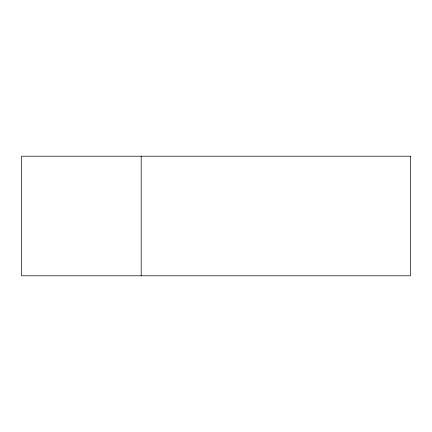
<?xml version="1.0" encoding="UTF-8"?>
<svg xmlns="http://www.w3.org/2000/svg" width="432" height="432" viewBox="0 0 432 432"><rect width="100%" height="100%" fill="white"/><g stroke="black" fill="none" stroke-linecap="round" stroke-linejoin="round"><path stroke-width="0.65" d="M141.194 156.206L141.194 275.794M410.4 156.206L21.6 156.206L21.6 275.794L410.4 275.794L410.4 156.206"/></g></svg>
